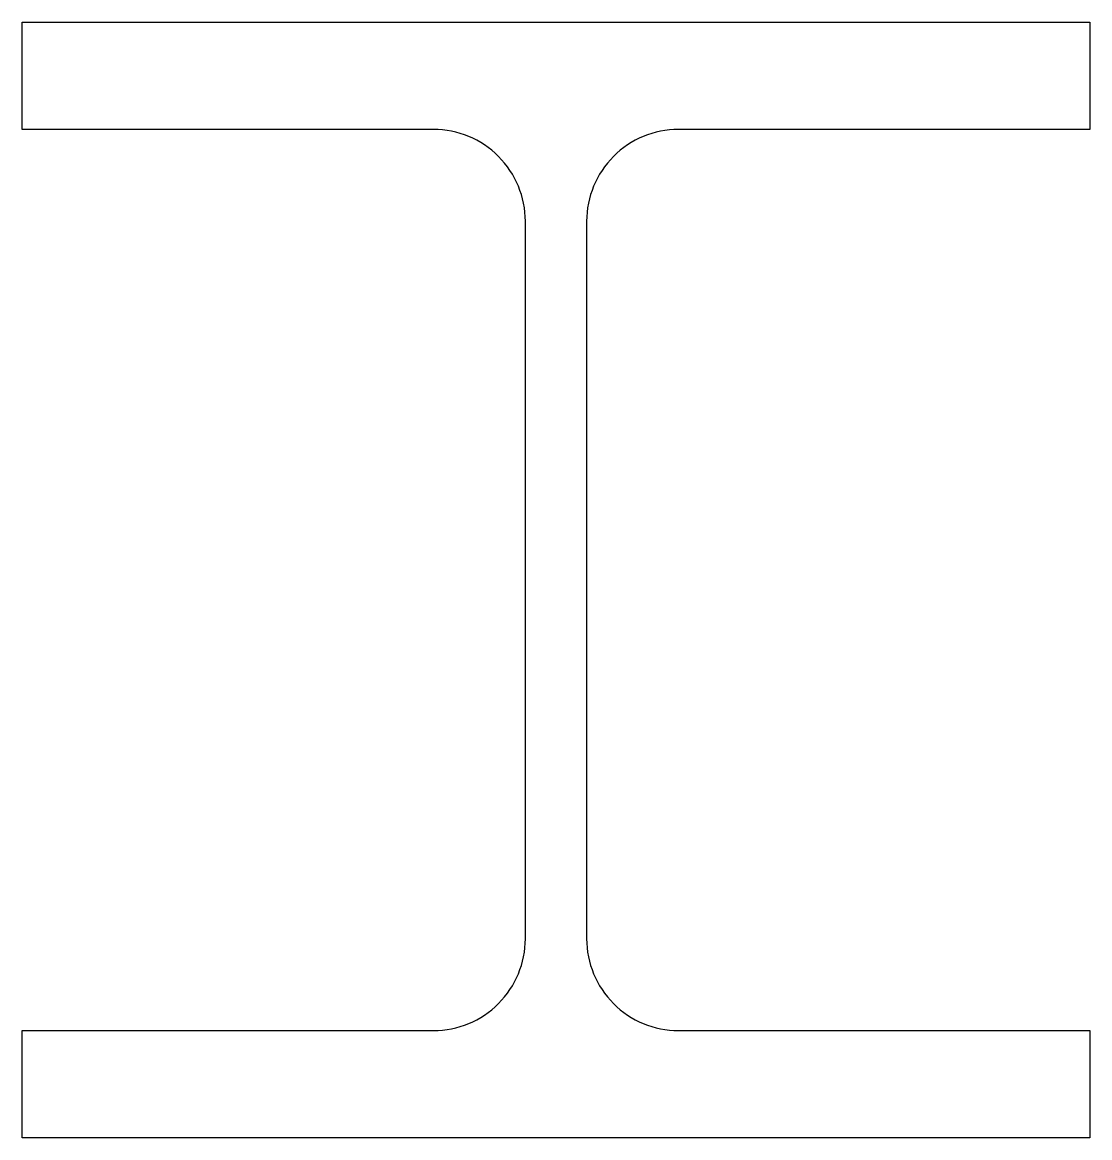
# Model space of a CAD drawing. Header units: millimetres. Extents: x 0 to 244, y 0 to 255.
import ezdxf

# ---------------------------------------------------------------- set-up
doc = ezdxf.new("R2010")
doc.units = ezdxf.units.MM
doc.layers.add('Profile', color=7, linetype='Continuous')

msp = doc.modelspace()

# ---------------------------------------------------------------- linework, layer by layer
at = {"layer": 'Profile'}
msp.add_lwpolyline([(0, 24.5), (94, 24.5, 0.414214), (115, 45.5), (115, 209.5, 0.414214), (94, 230.5), (0, 230.5), (0, 255), (244, 255), (244, 230.5), (150, 230.5, 0.414214), (129, 209.5), (129, 45.5, 0.414214), (150, 24.5), (244, 24.5), (244, 0), (0, 0)], format="xyb", close=True, dxfattribs=at)

doc.saveas('drawing.dxf')
